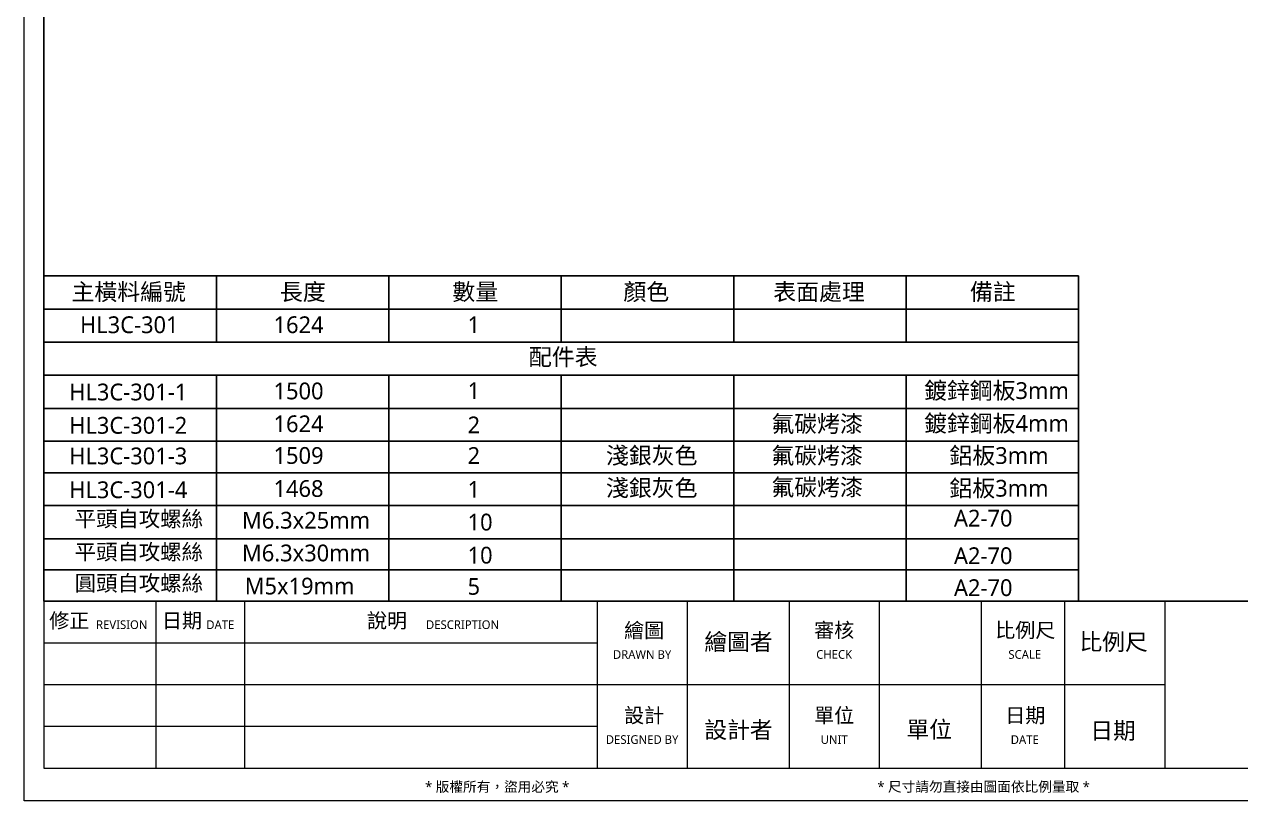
# Model space of a CAD drawing. Extents: x -3378 to 102197, y -3799 to 48702.
# Drawn here: x 22484 to 23415, y -2507 to -1913 of the extents above; entities that cross this region are included whole.
import ezdxf
from ezdxf.enums import TextEntityAlignment as Align

# ---------------------------------------------------------------- set-up
doc = ezdxf.new("R2010")
doc.units = 0
doc.layers.add('GM_ANNO_TEXT', color=7, linetype='Continuous')
doc.layers.add('GM_FILL', color=253, linetype='Continuous')
doc.layers.add('GM_CNST', color=171, linetype='Continuous', lineweight=5, plot=False)
doc.styles.add('GM', font='')
doc.styles.get('GM').set_extended_font_data('Microsoft JhengHei')

# ---------------------------------------------------------------- blocks, each defined once
blk = doc.blocks.new('TK')
at = {"lineweight": 0}
for p, q in [((20.2, 5), (20.2, 30.55)), ((33.73, 5), (33.73, 30.55)), ((87.7, 5), (87.7, 30.55)), ((101.5, 5), (101.5, 30.55)), ((117.09, 5), (117.09, 30.55)), ((130.89, 5), (130.89, 30.55)), ((146.48, 5), (146.48, 30.55)), ((159.25, 5), (159.25, 30.55)), ((174.58, 5), (174.58, 30.55)), ((3, 24.16), (87.7, 24.16)), ((3, 17.78), (174.58, 17.78)), ((3, 11.39), (87.7, 11.39))]:
    blk.add_line(p, q, dxfattribs=at)
at = {"lineweight": 0, "flags": 128}
blk.add_lwpolyline([(3, 30.55), (415, 30.55)], dxfattribs=at)
at = {"lineweight": 0}
blk.add_3dface([(3, 5), (415, 5), (415, 294), (3, 294)], dxfattribs=at)
at = {"layer": 'GM_CNST'}
blk.add_lwpolyline([(3, 294), (415, 294), (415, 30.55), (3, 30.55)], close=True, dxfattribs=at)
at = {"layer": 'GM_CNST', "linetype": 'Continuous', "lineweight": 0}
blk.add_3dface([(420, 0), (0, 0), (0, 297), (420, 297)], dxfattribs=at)
at = {"layer": 'GM_ANNO_TEXT', "linetype": 'Continuous', "char_height": 2.249, "attachment_point": 5, "style": 'GM'}
for s, insert, line_spacing_factor in [('修正', (6.88, 27.45), 0.725792), ('日期', (24.13, 27.45), 0.725792), ('說明', (55.51, 27.45), 0.725792), ('繪圖', (94.86, 25.95), 0.725792), ('審核', (123.94, 25.98), 0.728704), ('比例尺', (153.19, 25.98), 0.728704), ('設計', (94.86, 12.93), 0.725792), ('單位', (123.94, 12.93), 0.725792), ('日期', (153.19, 12.93), 0.725792)]:
    blk.add_mtext(s, dxfattribs=dict(at, insert=insert, line_spacing_factor=line_spacing_factor))
at = {"layer": 'GM_ANNO_TEXT', "attachment_point": 5, "style": 'GM'}
for s, insert, char_height in [('REVISION', (14.91, 26.94), 1.329), ('DATE', (29.99, 26.94), 1.329), ('DESCRIPTION', (67.07, 26.94), 1.3287), ('DRAWN BY', (94.55, 22.38), 1.329), ('CHECK', (123.94, 22.38), 1.329), ('SCALE ', (153.11, 22.38), 1.329), ('DESIGNED BY', (94.55, 9.35), 1.3287), ('UNIT', (123.94, 9.35), 1.329), ('DATE', (153.11, 9.35), 1.329)]:
    blk.add_mtext(s, dxfattribs=dict(at, insert=insert, char_height=char_height))
at = {"layer": 'GM_ANNO_TEXT', "linetype": 'Continuous', "lineweight": 0, "char_height": 1.5332, "line_spacing_factor": 0.725792, "style": 'GM'}
for s, insert, attachment_point in [('* 版權所有，盜用必究 *  ', (83.4, 2.04), 6), ('* 尺寸請勿直接由圖面依比例量取 * ', (146.81, 2.04), 5)]:
    blk.add_mtext(s, dxfattribs=dict(at, insert=insert, attachment_point=attachment_point))
at = {"layer": 'GM_ANNO_TEXT', "style": 'GM'}
for tag, p in [('業主', (283.43, 26.37)), ('圖名', (283.48, 9.14))]:
    blk.add_attdef(tag, text='', height=2.56, dxfattribs=at).set_placement(p, align=Align.MIDDLE_LEFT)
for tag, p in [('繪圖者', (109.3, 23.05)), ('比例尺', (166.71, 23.04)), ('設計者', (109.3, 9.56)), ('單位', (138.49, 9.62)), ('日期', (166.62, 9.45))]:
    blk.add_attdef(tag, text='', height=2.56, dxfattribs=at).set_placement(p, align=Align.CENTER)
for p in [(389.45, 19.37), (389.45, 13.69), (359.78, 12.56), (389.45, 8.01)]:
    blk.add_attdef('加工編號', text='', height=2.56, dxfattribs=at).set_placement(p, align=Align.MIDDLE)

msp = doc.modelspace()

# ---------------------------------------------------------------- linework, layer by layer
at = {"layer": 'GM_FILL'}
for p, q in [((22499.418, -2105.13), (23291.217, -2105.13)), ((22631.385, -2105.13), (22631.385, -2155.99)), ((22763.351, -2105.13), (22763.351, -2155.99)), ((22895.318, -2105.13), (22895.318, -2155.99)), ((23027.284, -2105.13), (23027.284, -2155.99)), ((23159.251, -2105.13), (23159.251, -2155.99)), ((23291.217, -2105.13), (23291.217, -2354.22)), ((22499.418, -2130.813), (23291.217, -2130.813)), ((22499.418, -2155.99), (23291.217, -2155.99)), ((22499.418, -2155.99), (23291.217, -2155.99)), ((22499.418, -2181.253), (23291.217, -2181.253)), ((22631.385, -2181.253), (22631.385, -2354.22)), ((22763.351, -2181.253), (22763.351, -2354.22)), ((22895.318, -2181.253), (22895.318, -2354.22)), ((23027.284, -2181.253), (23027.284, -2354.22)), ((23159.251, -2181.253), (23159.251, -2354.22)), ((22499.418, -2206.691), (23291.217, -2206.691)), ((22499.418, -2231.81), (23291.217, -2231.81)), ((22499.418, -2256.076), (23291.217, -2256.076)), ((22499.418, -2281.12), (23291.217, -2281.12)), ((22499.418, -2306.448), (23291.217, -2306.448)), ((22499.418, -2330.334), (23291.217, -2330.334)), ((22499.418, -2354.22), (23291.217, -2354.22))]:
    msp.add_line(p, q, dxfattribs=at)

# ---------------------------------------------------------------- block references
ref = msp.add_blockref('TK', (22484.418, -2506.983), dxfattribs=dict(xscale=5, yscale=5, zscale=5))
ref.add_attrib('比例尺', '比例尺', dxfattribs={"layer": 'GM_ANNO_TEXT', "height": 12.7763, "style": 'GM'}).set_placement((23317.98, -2391.767), align=Align.CENTER)
ref.add_attrib('日期', '日期', dxfattribs={"layer": 'GM_ANNO_TEXT', "height": 12.7763, "style": 'GM'}).set_placement((23317.494, -2459.751), align=Align.CENTER)
ref.add_attrib('單位', '單位', dxfattribs={"layer": 'GM_ANNO_TEXT', "height": 12.7763, "style": 'GM'}).set_placement((23176.873, -2458.868), align=Align.CENTER)
ref.add_attrib('設計者', '設計者', dxfattribs={"layer": 'GM_ANNO_TEXT', "height": 12.7763, "style": 'GM'}).set_placement((23030.9, -2459.179), align=Align.CENTER)
ref.add_attrib('繪圖者', '繪圖者', dxfattribs={"layer": 'GM_ANNO_TEXT', "height": 12.7763, "style": 'GM'}).set_placement((23030.9, -2391.744), align=Align.CENTER)

# ---------------------------------------------------------------- texts
at = {"layer": 'GM_ANNO_TEXT', "ltscale": 0.3, "style": 'GM'}
msp.add_text('主橫料編號', height=12.8397, dxfattribs=at).set_placement((22520.514, -2123.858))
at = {"layer": 'GM_ANNO_TEXT', "style": 'GM'}
for s, height, p in [('長度', 12.8397, (22680.004, -2123.858)), ('數量', 12.8397, (22812.01, -2123.858)), ('顏色', 12.8397, (22942.87, -2123.858)), ('表面處理', 12.8397, (23057.514, -2123.858)), ('備註', 12.8397, (23208.039, -2123.858)), ('HL3C-301', 12.8397, (22527.058, -2149.036)), ('1624', 12.8397, (22675.122, -2149.036)), ('1', 12.84, (22823.614, -2149.036)), ('配件表', 12.8397, (22870.543, -2173.721)), ('1500', 12.8397, (22675.122, -2199.737)), ('1', 12.84, (22823.614, -2199.476)), ('鍍鋅鋼板3mm ', 12.8397, (23172.832, -2199.462)), ('HL3C-301-1 ', 12.83973, (22518.79, -2200.53)), ('HL3C-301-2', 12.8397, (22518.79, -2226.058)), ('1624', 12.8397, (22675.122, -2224.856)), ('2', 12.84, (22823.614, -2225.768)), ('氟碳烤漆', 12.8397, (23056.076, -2224.856)), ('鍍鋅鋼板4mm ', 12.8397, (23172.832, -2224.581)), ('HL3C-301-3', 12.8397, (22518.79, -2249.47)), ('1509', 12.8397, (22675.122, -2249.121)), ('2', 12.84, (22823.614, -2249.179)), ('淺銀灰色', 12.8397, (22929.496, -2249.121)), ('氟碳烤漆', 12.8397, (23056.076, -2249.121)), ('鋁板3mm', 12.8397, (23192.326, -2249.179)), ('1468', 12.8397, (22675.122, -2274.448)), ('淺銀灰色', 12.8397, (22929.496, -2273.958)), ('氟碳烤漆', 12.8397, (23056.076, -2273.386)), ('鋁板3mm', 12.8397, (23192.326, -2274.224)), ('HL3C-301-4', 12.8397, (22518.79, -2275.368)), ('1', 12.84, (22823.614, -2275.078)), ('M6.3x25mm', 12.8397, (22650.95, -2298.713)), ('10', 12.8397, (22823.614, -2300.123)), ('A2-70', 12.8397, (23195.826, -2297.092)), ('M6.3x30mm', 12.8397, (22650.95, -2323.758)), ('10', 12.8397, (22823.614, -2325.45)), ('A2-70', 12.8397, (23195.826, -2325.845)), ('M5x19mm', 12.8397, (22653.066, -2349.085)), ('5', 12.84, (22823.614, -2349.336)), ('A2-70', 12.8397, (23195.826, -2350.324))]:
    msp.add_text(s, height=height, dxfattribs=at).set_placement(p)
at = {"layer": 'GM_ANNO_TEXT', "char_height": 12, "attachment_point": 1, "style": 'GM'}
for s, insert in [('{\\fMicrosoft JhengHei|b0|i0|c136|p34;平頭自攻螺絲}', (22522.937, -2285.211)), ('{\\fMicrosoft JhengHei|b0|i0|c136|p34;平頭自攻螺絲}', (22522.937, -2310.543)), ('{\\fMicrosoft JhengHei|b0|i0|c136|p34;圓頭自攻螺絲}', (22522.937, -2334.429))]:
    msp.add_mtext(s, dxfattribs=dict(at, insert=insert))

doc.saveas('drawing.dxf')
